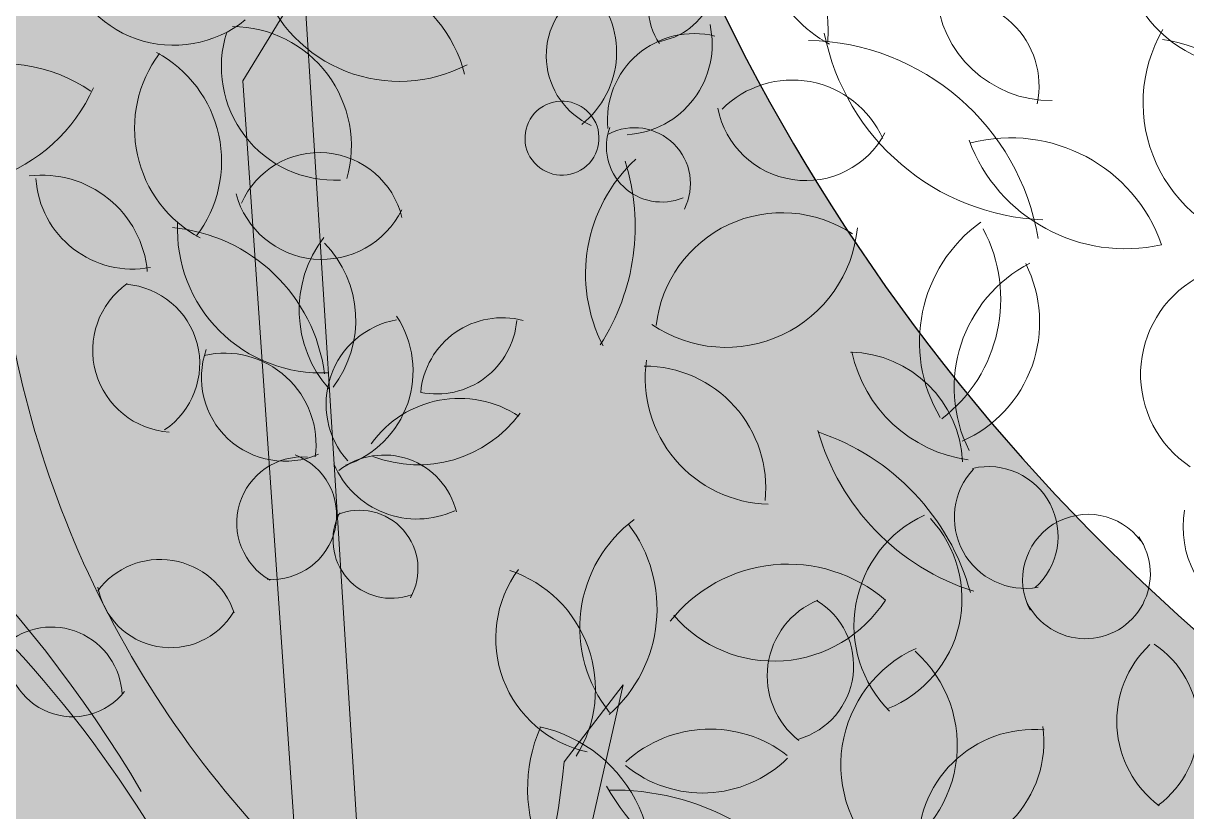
# Model space of a CAD drawing. Header units: millimetres. Extents: x 793 to 3159, y 750 to 2095.
# Drawn here: x 1213.923 to 1215.096, y 1034.284 to 1035.081 of the extents above; entities that cross this region are included whole.
import ezdxf

# ---------------------------------------------------------------- set-up
doc = ezdxf.new("R2010")
doc.units = ezdxf.units.MM
doc.linetypes.add('CENTER', pattern=[50.800000000000004, 31.75, -6.35, 6.35, -6.35])
doc.linetypes.add('CONTINUA', pattern=[0])
for name, color, linetype in [('A-BANQUETA', 8, 'Continuous'), ('A-PISOS', 252, 'Continuous'), ('A-VEGETACION', 65, 'Continuous')]:
    doc.layers.add(name, color=color, linetype=linetype)
doc.layers.add('JUNTA DE CONTROL', color=7, linetype='Continuous', true_color=0xf43e0b)
pattern_1 = [(49.99999999999999, (-2174.844098950855, -711.9262848175131), (1.821846689960041, -0.1593908553890309), [0.1904999999999998, -2.095499999999997]), (354.9999999999998, (-2174.844098950855, -711.9262848175131), (-0.3524342142496936, 1.910568452390352), [0.1524, -1.6764058417]), (100.4514446999999, (-2174.692278880862, -711.9395673517138), (1.469412470903532, 1.751177519121952), [0.161900088, -1.780902446]), (46.18420000000002, (-2174.844098950854, -711.4182848166674), (2.710790408921299, -0.4204232793272717), [0.2857499999999997, -3.143249999999998]), (96.63555760999989, (-2174.618199950842, -711.4533198173158), (2.374041340515032, 2.474261245977214), [0.2428502313999999, -2.671356081599998]), (351.1841511700001, (-2174.844098950854, -711.4182848166674), (2.374041340649768, 2.474261245855327), [0.2285996707, -2.5145973192]), (21, (-2174.590098950837, -711.5452848169953), (1.516143912691326, -1.022651981870877), [0.1904999999999999, -2.095499999999999]), (326, (-2174.590098950837, -711.5452848169953), (0.6180202834764703, 1.841879661223193), [0.1523999999999999, -1.676399999999999]), (71.45144499999999, (-2174.463753624819, -711.6305058165453), (2.134164192787159, 0.8192276888590528), [0.1619000879999999, -1.780899375999998]), (37.49999999999998, (-2174.844098950855, -711.9262848175131), (0.03088603250591817, 0.8455503887315311), [0, -1.65608, 0, -1.7018, 0, -1.68275]), (7.499999999999999, (-2174.844098950855, -711.9262848175131), (0.668196625103057, 1.001805748181196), [0, -0.9702799999999999, 0, -1.61798, 0, -0.6413500000000001]), (327.5, (-2175.410518950842, -711.9262848170478), (1.355905951668714, -0.05728743992673457), [0, -0.6349999999999996, 0, -1.981199999999999, 0, -2.628899999999998]), (317.5, (-2175.664518950858, -711.9262848165821), (1.48129181386018, 0.2542649103333302), [0, -0.8254999999999996, 0, -1.315719999999999, 0, -1.866899999999999])]

# ---------------------------------------------------------------- blocks, each defined once
blk = doc.blocks.new('A$C15914C01')
at = {"layer": 'A-PISOS', "linetype": 'CONTINUA', "ltscale": 0.5}
h = blk.add_hatch(dxfattribs=at)
h.set_pattern_fill('AR-CONC', color=250, scale=0.01)
h.set_pattern_definition(pattern_1)
h.paths.add_polyline_path([(34.81679474085102, -43.96957109495997), (34.81679474090923, -45.53681116597718), (37.57679043285314, -49.10901558678597), (37.81679474090923, -48.83865645388141), (37.81679474090923, -47.04448950057849), (37.17118968244176, -47.04448950756341)])
h.paths.add_polyline_path([(37.81679474085104, 43.84853641549125), (34.81679474096745, 43.84853641595691), (34.81679474085104, 37.84701593639332), (34.82825811376097, 37.02620397275314), (37.81673829717327, 37.02620397275305)])
h.paths.add_polyline_path([(34.8283145574387, 37.64853641623631), (34.81679474085104, 37.84701593639332), (34.81679474085104, 34.84701593639329), (34.82831455743872, 34.84701593639329)])
h.paths.add_polyline_path([(34.82831455743872, 34.84701593639329), (34.81679474085104, 34.84701593639329), (34.81679474090924, 31.84701593639329), (34.82831455738051, 31.84701593639329)])
h.paths.add_polyline_path([(34.82831455738051, 31.84701593639329), (34.81679474090924, 31.84701593639329), (34.81679474090923, 28.84701593639329), (34.8283145573223, 28.84701593592763)])
h.paths.add_polyline_path([(34.8283145573223, 28.84701593592763), (34.81679474090923, 28.84701593639329), (34.81679474090926, 25.84701593639329), (34.82831455720584, 25.84701593639329)])
h.paths.add_polyline_path([(34.82831455720584, 25.84701593639329), (34.81679474090926, 25.84701593639329), (34.81679474090924, 22.84701593639329), (34.82831455714768, 22.84701593639329)])
h.paths.add_polyline_path([(34.82831455714768, 22.84701593639329), (34.81679474090924, 22.84701593639329), (34.81679474085104, 19.84701593639329), (34.82831455714768, 19.84701593639329)])
h.paths.add_polyline_path([(34.82831455714768, 19.84701593639329), (34.81679474085104, 19.84701593639329), (34.81679474085102, 16.84701593639329), (34.82831455703126, 16.84701593639329)])
h.paths.add_polyline_path([(34.82831455703126, 16.84701593639329), (34.81679474085102, 16.84701593639329), (34.81679474085099, 13.84701593592763), (34.8283145569148, 13.84701593639329)])
h.paths.add_polyline_path([(34.8283145569148, 13.84701593639329), (34.81679474085099, 13.84701593592763), (34.81679474090924, 10.84701593639329), (34.82831455685663, 10.84701593639329)])
h.paths.add_polyline_path([(34.82831455685663, 10.84701593639329), (34.81679474090924, 10.84701593639329), (34.81679474090924, 7.847015936393376), (34.82831455679845, 7.847015936393291)])
h.paths.add_polyline_path([(34.82831455679845, 7.847015936393291), (34.81679474090924, 7.847015936393376), (34.82831455674022, 4.847015936393291), (34.83018851611995, 4.278536415658976)])
h.paths.add_polyline_path([(35.44789783243321, 70.84481396246701), (34.81679474090924, 70.84701593639335), (34.81679474090924, 67.84701593639329), (35.41983184189303, 67.84507655212656)])
edge = h.paths.add_edge_path()
edge.add_line((34.81679474090924, 74.11540015973145), (34.81679474089847, 73.84701593615704))
edge.add_line((34.81679474090924, 73.84701593639329), (35.46967974905282, 73.17757758467904))
edge.add_arc((34.46967974898871, 73.17757758498192), 1.000000000071984, 359.9999999890767, 429.6890436817655)
h.paths.add_polyline_path([(34.81679474090924, 43.84701593639329), (37.81679474090923, 43.84701593639329), (34.81679474096745, 43.84853641595691)], flags=17)
h.paths.add_polyline_path([(37.81679555721348, 3.656068306416273), (34.82797273632605, 3.65633938414976), (34.81684638641309, -35.10050834994763), (37.81684638641308, -35.10050872853026)])
h.paths.add_polyline_path([(34.82815135712737, 4.278536415658976), (34.83018851611995, 4.278536415658976), (34.82831455674022, 4.847015936393291)])
h = blk.add_hatch(dxfattribs=at)
h.set_pattern_fill('AR-CONC', color=250, scale=0.01)
h.set_pattern_definition(pattern_1)
h.paths.add_polyline_path([(34.81679474102566, -42.81959897326306), (32.62775282358052, -43.15298406314113), (34.82047724927544, -45.96183820255101), (37.61671737022699, -49.54456134513021), (37.81679474090924, -49.36149951536208), (37.81187782005873, -45.95698911417276), (37.26239695627011, -45.95693011116236), (35.07667400687933, -43.15298406360671)])
h.paths.add_polyline_path([(37.81679474090926, -31.15298406360674), (31.81679474090926, -31.15298406407237), (31.81679474090924, -34.15298406407237), (37.81679474090924, -34.15298406360671)])
h.paths.add_polyline_path([(37.81679474096745, -28.15298406360679), (31.81679474090923, -28.15298406407237), (31.81679474090926, -31.15298406407237), (37.81679474090926, -31.15298406360674)])
h.paths.add_polyline_path([(37.81679474090924, -25.15298406360671), (31.81679474085104, -25.15298406360671), (31.81679474090923, -28.15298406407237), (37.81679474096745, -28.15298406360679)])
h.paths.add_polyline_path([(37.81679474090924, -22.15298406360671), (31.81679474085104, -22.15298406360671), (31.81679474085104, -25.15298406360671), (37.81679474090924, -25.15298406360671)])
h.paths.add_polyline_path([(37.81679474090924, -19.15298406360671), (31.81679474085104, -19.15298406360671), (31.81679474085104, -22.15298406360671), (37.81679474090924, -22.15298406360671)])
h.paths.add_polyline_path([(37.81679474090924, -16.15298406407237), (31.81679474085104, -16.15298406360671), (31.81679474085104, -19.15298406360671), (37.81679474090924, -19.15298406360671)])
h.paths.add_polyline_path([(37.81679474090924, -13.15298406360679), (31.81679474090924, -13.15298406360671), (31.81679474085104, -16.15298406360671), (37.81679474090924, -16.15298406407237)])
h.paths.add_polyline_path([(37.81679474090926, -10.15298406360671), (31.81679474090924, -10.15298406360671), (31.81679474090924, -13.15298406360671), (37.81679474090924, -13.15298406360679)])
h.paths.add_polyline_path([(37.81679474096745, -7.152984063606709), (31.81679474090924, -7.152984063606624), (31.81679474090924, -10.15298406360671), (37.81679474090926, -10.15298406360671)])
h.paths.add_polyline_path([(37.81679474090926, -4.152984063606709), (31.81679474085105, -4.152984063606624), (31.81679474090924, -7.152984063606624), (37.81679474096745, -7.152984063606709)])
h.paths.add_polyline_path([(37.81679474090924, -1.152984063606795), (31.81679474085104, -1.152984063606795), (31.81679474085105, -4.152984063606624), (37.81679474090926, -4.152984063606709)])
h.paths.add_polyline_path([(37.81679474090926, 1.847015936393291), (30.68679868668551, 1.845138009637509), (30.68501337594353, -0.9440509872511029), (31.81679474090924, -0.2965688914991915), (31.81679474085104, -1.152984063606795), (37.81679474090924, -1.152984063606795)])
h.paths.add_polyline_path([(34.5900180604076, 4.844951293896884), (30.68882287672022, 4.847179606091146), (30.68680668977322, 1.845138009637594), (34.81679474090923, 1.847015936393291), (37.81679474090926, 1.847015936393291), (37.82218791742342, 3.65606781700626), (34.58991025859723, 3.656360975466583)])
h.paths.add_polyline_path([(34.59029033913974, 7.847015936393376), (30.69084400986326, 7.844687608070672), (30.68883220781572, 4.847179606556892), (34.5900180604076, 4.844951293896884)])
h.paths.add_polyline_path([(34.59056224377127, 10.84495600871742), (30.69286839326378, 10.84701593592754), (30.69084557966566, 7.847015935927629), (34.59029033913974, 7.847015936393376)])
h.paths.add_polyline_path([(34.59083433548221, 13.84495836636049), (30.69504023692569, 13.84701585769653), (30.69287029426778, 10.84983529523015), (34.59056224377127, 10.84495600871742)])
h.paths.add_polyline_path([(34.59110642713495, 16.84496072400361), (30.69692173384828, 16.85845592385158), (30.69489120674552, 13.84701593639321), (34.59083433548221, 13.84495836636049)])
h.paths.add_polyline_path([(34.59137870691484, 19.84703742573038), (30.6989347221097, 19.84388419985771), (30.69691402022727, 16.84701593592771), (34.59110642713495, 16.84496072400361)])
h.paths.add_polyline_path([(34.59165079845116, 22.84703740105033), (30.70095964713255, 22.84701593639329), (30.69893683365081, 19.84701593639332), (34.59137870691484, 19.84703742573038)])
h.paths.add_polyline_path([(34.59192270220953, 25.84496779646716), (30.70298753486709, 25.85454141395175), (30.70096897741314, 22.84701584884905), (34.59165079845116, 22.84703740105033)])
h.paths.add_polyline_path([(34.59219479386229, 28.84497015317902), (30.70500527415425, 28.84701593639329), (30.70299686514772, 25.854541326873), (34.59192270220953, 25.84496779646716)])
h.paths.add_polyline_path([(34.59246688551502, 31.84497251082212), (30.70702808763599, 31.84701593685895), (30.70500264124711, 28.84311108151451), (34.59219479386229, 28.84497015317902)])
h.paths.add_polyline_path([(34.59273916226812, 34.84701593639329), (30.70905090111773, 34.84701593639329), (30.7070374187897, 31.84701593685895), (34.59246688551502, 31.84497251082212)])
h.paths.add_polyline_path([(34.81679474085104, 37.84701593639332), (30.7110739548807, 37.84737239358955), (30.70906023221325, 34.84701593592763), (34.59273916226812, 34.84701593639329), (34.59293682267889, 37.02636083867401), (34.81673830951331, 37.02634054049847)])
h.paths.add_polyline_path([(34.81679474085104, 40.84701593639329), (30.71309678029502, 40.84738991968334), (30.71108328603437, 37.84737239312381), (34.81679474085104, 37.84701593639332)])
h.paths.add_polyline_path([(31.81684639869486, -35.10037249512973), (37.8168463986367, -35.10037249466404), (37.81679474090924, -34.15298406360671), (31.81679474090924, -34.15298406407237)])
h.paths.add_polyline_path([(34.81679474102566, -42.81959897326306), (31.81679474079283, -38.9710608301684), (31.81679474090924, -42.11415632022536), (32.62775282358052, -43.15298406314113)])
edge = h.paths.add_edge_path()
edge.add_arc((36.38978652126389, 42.35979641648009), 1.211365599287743, 269.2434611565251, 270.7565401891322)
edge.add_line((36.40578106988687, 41.14853641577065), (36.37379200114831, 41.14853641539553))
h.paths.add_polyline_path([(33.42120644863462, 52.8382579991594), (33.42323117307386, 55.84701593639329), (30.72321090678447, 55.84747755015269), (30.72118808148662, 52.84746002964692)])
h.paths.add_polyline_path([(33.42928555776598, 64.8438838175498), (33.43130649637895, 67.84701593639329), (30.73130976280663, 67.85875238664448), (30.72927903599339, 64.8470159368589)])
h.paths.add_polyline_path([(33.42525032575942, 58.8474941840397), (33.42726916831452, 61.84751166962087), (30.72725655732211, 61.84751260234043), (30.725233731966, 58.84749508276582)])
h.paths.add_polyline_path([(33.42726883478463, 61.84701593592746), (33.42928766552359, 64.84701593639329), (30.72927895758767, 64.84689984936273), (30.72725622251164, 61.84701593592763)])
h.paths.add_polyline_path([(33.4232313617249, 55.84729631431401), (33.42524816334485, 58.84428093349561), (30.725236812199, 58.85206318413839), (30.72325582843041, 55.84747793897986)])
h.paths.add_polyline_path([(33.41918982221976, 49.84153382852674), (33.42120850161882, 52.84130870038643), (30.72117875039112, 52.84746003011242), (30.71916127263104, 49.84153463644907)])
h.paths.add_polyline_path([(33.41717114293714, 46.84175895666704), (33.41918982221976, 49.84153382852674), (30.71915194153554, 49.84153463644924), (30.71713861095486, 46.84175984282047)])
edge = h.paths.add_edge_path()
edge.add_line((33.41639757883966, 45.56269014673308), (33.41717114292801, 46.84175895677289))
edge.add_line((33.41717114293714, 46.84175895666704), (30.71712927986868, 46.84175984272647))
edge.add_line((30.71712927980116, 46.84175984282047), (30.71309679296116, 40.84740881566614))
edge.add_line((30.71309679298429, 40.84740881575271), (34.81679474085696, 40.84701593649829))
edge.add_line((34.81679474085104, 40.84701593639329), (34.81679474079915, 43.67199099866562))
edge.add_arc((35.41632251488046, 45.58001784561202), 1.999999999742859, 180.4964082066476, 252.55657780908848, ccw=False)
edge = h.paths.add_edge_path()
edge.add_line((33.41831249144161, 67.84362072870135), (33.44631474354107, 70.84359238063132))
edge.add_line((33.44631474354537, 70.84359238063917), (31.81679474087136, 70.84934568624402))
edge.add_line((31.81679474090923, 70.84934568637982), (29.24038687895716, 70.84701593696016))
edge.add_arc((28.7320199587266, 68.9127038968727), 1.999999998621058, -0.038632913552191894, 75.27479326523121, ccw=False)
edge.add_line((30.73201950266957, 68.91135535389185), (30.73130220782676, 67.84754766129196))
edge.add_line((30.73130220791791, 67.84754766104743), (33.41831249148882, 67.84362072872239))
edge = h.paths.add_edge_path()
edge.add_line((33.4333201496047, 70.8393219485879), (33.43374180443371, 71.59545059191082))
edge.add_arc((31.43381686776407, 71.57812289334834), 2.000000000291038, 0.4964082066476384, 78.88280872711199)
edge.add_line((31.81944964616559, 73.54059260338545), (31.81679474090656, 70.84701593665955))
edge.add_line((31.81679474090924, 70.84701593639329), (33.43332014962361, 70.83932194872146))
blk = doc.blocks.new('XR-CONJUNTO$0$A$C458D45B7')
at = {"lineweight": 0, "extrusion": (-2.431038753e-07, -5.458062555e-06, 0.9999999999850754)}
blk.add_lwpolyline([(0.1056768341953756, -1.746039607411504), (0.1681496236077409, -1.749441852931746, -0.110183400112118), (-0.0866315478151346, -0.9500154628702642, -0.1101833998420092), (0.0224993086669604, -0.1180981262793735, 0.0692735072649261), (0.0548063326375628, -0.1082612125806631, -0.1590563089579632), (0.3751399186181905, -0.538228437319149), (0.4312553946826358, -0.5098288310429281), (0.269392764148572, -0.2413611861313696), (0.6188254044981516, -0.364324724050459), (0.5483464722815384, -0.2962337042532881, -0.1294805559028881), (0.1024355371985802, -0.0680214786220035, 0.1843785935647887), (0.1253873338950493, 0.0127127822028459), (0.8832010956409595, -0.1414961602746305), (0.8943481018717016, -0.0783697104571538), (0.1155722049429597, 0.0518126185293596, -0.4872325763833192), (0.1074551611673238, 0.0667273738584276, -0.1570992916173188), (0.4909116251365619, 0.4324519607623979), (0.4557245191505332, 0.4845801859256797), (0.209579759892082, 0.2904484136760961), (0.2879288838429394, 0.6525045095794586), (0.2291754821142247, 0.574071706822548, -0.1273997412221365), (0.0630088507405872, 0.109785464346262, -1.508538348831647), (0.0487339900215261, 0.1165842584665497), (-0.040924522694332, 1.360392939172), (-0.1014337488875307, 1.258849276710244), (-0.0392965130771795, 0.4626698689124006, -0.1871081543715988), (-0.3498116848631418, 1.136066294582914), (-0.394897697512958, 1.11735327515635), (-0.3355605977898967, 0.7800994209887727), (-0.5859744090214261, 0.9428042448277169), (-0.6161350556165242, 0.9071443182838824, -0.2220605319519626), (-0.0345302539157376, 0.1193180399265281), (-0.0367426437918837, 0.1217844024228717), (-0.9934550777127652, 0.5630381311383879), (-0.968252362894398, 0.4373016953526226, -0.1489961261406409), (-0.7861677130750011, 0.3976597150519567), (-0.1177291233321346, 0.021382728496569, -0.6115900730943236), (-0.1188175879802628, -0.006014787781526999, -0.1016545780940508), (-1.381010671822598, -0.3863880033419477), (-1.456498410021828, -0.4290526663706462), (-0.6570414349845557, -0.3715945938905691, -0.1249602916309785), (-1.538238662372255, -0.8654150297965941), (-1.503696750566159, -0.923972062532746), (-0.9679668136324332, -0.7053605934027904), (-1.226280993482633, -1.191342861633353), (-1.180118446766639, -1.200423412304602, -0.1767226869246864), (-0.0978248066209598, -0.0661836829207271, 0.1648750964090321), (-0.0374178879503678, -0.1120261631641644, -0.1223190868044581), (-0.6655543610660137, -1.372493323591037), (-0.6393692000421123, -1.396130720061282), (-0.1650308412428711, -0.75554137453234, -0.101540790928052), (-0.3470010525053349, -1.734637635971196), (-0.3067001748905985, -1.748973455425983), (-0.119780539559427, -1.223504673401142), (0.1056768341953756, -1.746039607411504)], format="xyb", close=True, dxfattribs=at)
at = {"lineweight": 0, "extrusion": (2.431038755019954e-07, 5.458062554797811e-06, -0.9999999999850754)}
blk.add_ellipse((0.7305241557901354, 1.346194515730985), major_axis=(0.1060718985775728, -0.1164778096136184, -6.099566814999998e-07), ratio=0.99999999999943, start_param=4.177890487291107, end_param=5.832143727255398, dxfattribs=at)
at = {"lineweight": 0, "extrusion": (2.431038755366547e-07, 5.458062555233379e-06, -0.9999999999850753)}
blk.add_ellipse((0.9097757259710306, 1.407117796320562), major_axis=(0.0922361701469008, 0.08399596212503471, 4.808781861e-07), ratio=0.999999999997456, start_param=2.564354300680017, end_param=4.581363437519699, dxfattribs=at)
at = {"lineweight": 0, "extrusion": (2.431038753934489e-07, 5.458062554907195e-06, -0.9999999999850753)}
blk.add_ellipse((0.5531578321724738, 1.42032985674632), major_axis=(0.0906097562451434, -0.0994987935408717, -5.210430564e-07), ratio=0.999999999997825, start_param=1.22502715810261, end_param=2.538160350561082, dxfattribs=at)
at = {"lineweight": 0, "extrusion": (2.431038754403204e-07, 5.458062555136719e-06, -0.9999999999850753)}
blk.add_ellipse((0.3385522575918003, 1.313922698197984), major_axis=(0.111091137864244, 0.1011664620680867, 5.791795646e-07), ratio=0.999999999998696, start_param=5.998218626121389, end_param=7.087886650772417, dxfattribs=at)
at = {"lineweight": 0, "extrusion": (2.431038748188519e-07, 5.458062554617167e-06, -0.9999999999850753)}
blk.add_ellipse((0.3792298275770918, 1.339961215279799), major_axis=(0.0536579908179686, 0.04886428564058279, 2.797487932e-07), ratio=0.9999999999968687, start_param=3.300558840250638, end_param=5.386403319765148, dxfattribs=at)
at = {"lineweight": 0, "extrusion": (2.431038749907602e-07, 5.458062555310148e-06, -0.9999999999850753)}
blk.add_ellipse((0.3058985455968468, 1.37118153091569), major_axis=(0.04704770603457009, -0.0516632003361803, -2.705434996e-07), ratio=0.9999999999996326, start_param=-1.484129086834727, end_param=0.5919072683730269, dxfattribs=at)
at = {"lineweight": 0, "extrusion": (2.431038753974609e-07, 5.458062554997694e-06, -0.9999999999850753)}
blk.add_ellipse((-0.1723365648567778, 1.408223901308246), major_axis=(0.0844446834777024, 0.07690055239454201, 4.402568553e-07), ratio=0.9999999999992121, start_param=1.617882194265476, end_param=3.663345910491973, dxfattribs=at)
at = {"lineweight": 0, "extrusion": (2.431038750063278e-07, 5.458062554805763e-06, -0.9999999999850753)}
blk.add_ellipse((-0.0138163712244932, 1.231187616702299), major_axis=(0.1041853432768162, 0.0948776183348202, 5.431758366000001e-07), ratio=0.9999999999972012, start_param=5.013393195516409, end_param=6.761813085337957, dxfattribs=at)
at = {"lineweight": 0, "extrusion": (2.43103875330503e-07, 5.458062554966506e-06, -0.9999999999850753)}
blk.add_ellipse((0.0551744597537436, 1.407222242230544), major_axis=(0.0993554282441981, -0.109102437217562, -5.713342375999999e-07), ratio=0.9999999999990451, start_param=0.2479874715953179, end_param=1.955936765565932, dxfattribs=at)
at = {"lineweight": 0, "extrusion": (2.431038756337086e-07, 5.458062555330694e-06, -0.999999999985075)}
blk.add_ellipse((0.2820993120685671, 1.287758573934751), major_axis=(0.05735769636179099, 0.05223346636694801, 2.990374052e-07), ratio=0.9999999999996289, start_param=2.730263747563402, end_param=4.858108384965071, dxfattribs=at)
at = {"lineweight": 0, "extrusion": (2.431038755645949e-07, 5.458062555267758e-06, -0.999999999985075)}
blk.add_ellipse((0.1822810228213711, 1.290271441295317), major_axis=(0.0688816100810522, 0.0627278550514911, 3.591179431999999e-07), ratio=0.9999999999988992, start_param=6.226378449217278, end_param=7.9115912586423, dxfattribs=at)
at = {"lineweight": 0, "extrusion": (2.431038749128924e-07, 5.45806255461174e-06, -0.9999999999850753)}
blk.add_ellipse((0.6146479309704774, 1.260096273671479), major_axis=(0.0646298747311589, 0.0588559618359931, 3.369512944e-07), ratio=0.9999999999997086, start_param=5.186429878111452, end_param=7.216869450566258, dxfattribs=at)
at = {"lineweight": 0, "extrusion": (2.431038753957063e-07, 5.458062554804716e-06, -0.999999999985075)}
blk.add_ellipse((0.7130552356657063, 1.362297977625529), major_axis=(0.0779916833199438, -0.08564285699612031, -4.484839904e-07), ratio=0.9999999999953908, start_param=0.7181401104413179, end_param=2.246674663320429, dxfattribs=at)
at = {"lineweight": 0, "extrusion": (2.431038754857827e-07, 5.458062555187053e-06, -0.9999999999850753)}
blk.add_ellipse((0.3543365711921069, 1.223243087668834), major_axis=(0.06469109849024271, 0.0589117159782234, 3.372704878000001e-07), ratio=0.9999999999979492, start_param=3.775369948019792, end_param=5.684317823061397, dxfattribs=at)
at = {"lineweight": 0, "extrusion": (2.431038753166455e-07, 5.45806255498172e-06, -0.999999999985075)}
blk.add_ellipse((0.2803637643619368, 1.299211497479518), major_axis=(0.0616005404009303, -0.0676437031215036, -3.54228233e-07), ratio=0.9999999999987155, start_param=-1.060708904853535, end_param=0.6681407329827534, dxfattribs=at)
at = {"lineweight": 0, "extrusion": (2.431038753691154e-07, 5.458062555071884e-06, -0.9999999999850752)}
blk.add_ellipse((0.9543640509637044, 1.246349748855209), major_axis=(0.1088719652009497, 0.0991455461662438, 5.676097897e-07), ratio=0.9999999999997963, start_param=2.49337585768735, end_param=4.396861645976763, dxfattribs=at)
at = {"lineweight": 0, "extrusion": (2.431038754942793e-07, 5.458062554706282e-06, -0.9999999999850752)}
blk.add_ellipse((-0.0087149150567711, 1.273746964802284), major_axis=(0.07709356210991437, -0.0846566279126912, -4.433194270999998e-07), ratio=0.9999999999996348, start_param=0.6784015126409897, end_param=2.61153733415644, dxfattribs=at)
at = {"lineweight": 0, "extrusion": (2.431038755088271e-07, 5.458062554790308e-06, -0.9999999999850752)}
blk.add_ellipse((-0.1120454033684837, 1.192805330746522), major_axis=(0.0813175806661716, -0.0892950329549115, -4.676092567e-07), ratio=0.9999999999999696, start_param=3.878152272456277, end_param=5.717736552903446, dxfattribs=at)
at = {"lineweight": 0, "extrusion": (2.431038752791003e-07, 5.458062554980968e-06, -0.9999999999850753)}
blk.add_ellipse((0.4666023615286578, 1.065303394805595), major_axis=(0.177116098023334, 0.1612928749926176, 9.234042111999996e-07), ratio=0.9999999999989612, start_param=5.461091113745836, end_param=6.846410249193032, dxfattribs=at)
at = {"lineweight": 0, "extrusion": (2.431038752166558e-07, 5.458062555081711e-06, -0.9999999999850753)}
blk.add_ellipse((0.7140774146964759, 1.359918966578333), major_axis=(0.1575874649777893, -0.1730471782755163, -9.061922006e-07), ratio=0.999999999999046, start_param=0.7686015036891041, end_param=2.105454211473336, dxfattribs=at)
at = {"lineweight": 0, "extrusion": (2.431038752832449e-07, 5.458062555018299e-06, -0.9999999999850753)}
blk.add_ellipse((0.8083366270197982, 1.170100774389083), major_axis=(0.0944429192023695, -0.1037079990999032, -5.430853069000002e-07), ratio=0.9999999999993272, start_param=4.007914047833006, end_param=5.933262806974385, dxfattribs=at)
at = {"lineweight": 0, "extrusion": (2.431038754578078e-07, 5.458062555161578e-06, -0.9999999999850752)}
blk.add_ellipse((-0.3448784784613963, 1.110296391749669), major_axis=(0.121133995015015, 0.110312109025455, 6.315385353e-07), ratio=0.9999999999990418, start_param=4.257346947556009, end_param=6.034634944064043, dxfattribs=at)
at = {"lineweight": 0, "extrusion": (2.431038754051113e-07, 5.458062555104657e-06, -0.9999999999850753)}
blk.add_ellipse((-0.0845550480594284, 1.21099725001477), major_axis=(0.092933546089509, 0.0846310357969894, 4.845139927e-07), ratio=0.9999999999983488, start_param=2.793780214247128, end_param=4.515572355486438, dxfattribs=at)
at = {"lineweight": 0, "extrusion": (2.431038752261422e-07, 5.45806255492369e-06, -0.9999999999850753)}
blk.add_ellipse((-0.2468198492697411, 1.176181891821215), major_axis=(0.09227045038641499, 0.08402717983165979, 4.810569079e-07), ratio=0.9999999999996514, start_param=5.935162898615048, end_param=7.664121165888377, dxfattribs=at)
at = {"lineweight": 0, "extrusion": (2.431038752186235e-07, 5.458062555079547e-06, -0.9999999999850753)}
blk.add_ellipse((0.4539485030641118, 1.164668848486144), major_axis=(0.0673908708913526, -0.0740020791052248, -3.875249951e-07), ratio=0.9999999999968272, start_param=3.084946697709805, end_param=5.02128822784559, dxfattribs=at)
at = {"lineweight": 0, "extrusion": (2.431038753927048e-07, 5.458062554808012e-06, -0.9999999999850753)}
blk.add_ellipse((-0.4064628221267414, 1.316804672636862), major_axis=(0.1131698112010301, -0.1242720447154306, -6.507725742000002e-07), ratio=0.9999999999992776, start_param=-0.4247390808808705, end_param=1.243342789954929, dxfattribs=at)
at = {"lineweight": 0, "extrusion": (2.431038746011657e-07, 5.458062555798723e-06, -0.9999999999850753)}
blk.add_ellipse((0.2211715401749643, 1.203852783919501), major_axis=(0.02514244367521659, -0.0276089785032112, -1.445793063e-07), ratio=0.9999999999878868, start_param=2.967059728384484, end_param=9.25024503556407, dxfattribs=at)
at = {"lineweight": 0, "extrusion": (2.431038750312517e-07, 5.458062555265681e-06, -0.9999999999850755)}
blk.add_ellipse((0.4666756298538532, 1.253639060094883), major_axis=(0.0608313740169447, -0.0667990796459508, -3.498052126000001e-07), ratio=0.9999999999983695, start_param=-0.3563324208920362, end_param=2.108317277857391, dxfattribs=at)
at = {"lineweight": 0, "extrusion": (2.431038753833227e-07, 5.458062555084813e-06, -0.999999999985075)}
blk.add_ellipse((0.6754101393430574, 1.047040452124746), major_axis=(0.1193327945852587, 0.1086718244945984, 6.221478808999999e-07), ratio=0.9999999999997969, start_param=5.189387742465738, end_param=6.675068799304014, dxfattribs=at)
at = {"lineweight": 0, "extrusion": (2.431038748746718e-07, 5.458062554576966e-06, -0.999999999985075)}
blk.add_ellipse((0.3218819250114393, 1.196117489779225), major_axis=(0.04128625796564329, 0.0375978204086687, 2.15248105e-07), ratio=0.9999999999981944, start_param=1.904971412413319, end_param=4.226385969645937, dxfattribs=at)
at = {"lineweight": 0, "extrusion": (2.431038747114705e-07, 5.458062554410447e-06, -0.9999999999850753)}
blk.add_ellipse((0.2946969444251408, 1.158586816358365), major_axis=(0.04178251932173641, 0.03804974669750011, 2.1783539e-07), ratio=0.9999999999971916, start_param=4.960057773240396, end_param=7.482544077715103, dxfattribs=at)
at = {"lineweight": 0, "extrusion": (2.431038753024645e-07, 5.458062554997294e-06, -0.9999999999850753)}
blk.add_ellipse((0.788981007498478, 1.265711686021859), major_axis=(0.1132599543138289, -0.1243710310866688, -6.512909339e-07), ratio=0.9999999999986713, start_param=0.5094593035995456, end_param=1.944003289375169, dxfattribs=at)
at = {"lineweight": 0, "extrusion": (2.431038751953868e-07, 5.458062555205064e-06, -0.9999999999850753)}
blk.add_ellipse((-0.0228156095167833, 1.101114849085206), major_axis=(0.0578333701115862, -0.0635069642714546, -3.325654673e-07), ratio=0.9999999999958216, start_param=2.718476248396036, end_param=5.202530717988119, dxfattribs=at)
at = {"lineweight": 0, "extrusion": (2.431038752204116e-07, 5.458062554918593e-06, -0.9999999999850753)}
blk.add_ellipse((0.404022613147845, 1.068447477293374), major_axis=(0.1166498053740992, 0.1062285285532827, 6.081599736999998e-07), ratio=0.9999999999999464, start_param=3.391767887656933, end_param=4.69475667387692, dxfattribs=at)
at = {"lineweight": 0, "extrusion": (2.431038754364875e-07, 5.458062554859931e-06, -0.9999999999850753)}
blk.add_ellipse((0.0747192575590816, 1.113493830106107), major_axis=(0.148878055251566, -0.16348335428875, -8.561095422e-07), ratio=0.9999999999998888, start_param=-1.143033945930849, end_param=-0.2690046737649268, dxfattribs=at)
at = {"lineweight": 0, "extrusion": (2.431038752048935e-07, 5.458062555194629e-06, -0.9999999999850753)}
blk.add_ellipse((-0.3023353067023891, 1.054726219570055), major_axis=(0.07198529397148232, -0.07904722625530042, -4.139448018000001e-07), ratio=0.9999999999967271, start_param=3.750909983463435, end_param=5.35109777658621, dxfattribs=at)
at = {"lineweight": 0, "extrusion": (2.431038753087351e-07, 5.458062554990409e-06, -0.9999999999850753)}
blk.add_ellipse((-0.2116311753025002, 1.165534436657708), major_axis=(0.0659574159855826, -0.0724279987894861, -3.792820447e-07), ratio=0.9999999999999788, start_param=0.546011890992476, end_param=2.232731788859259, dxfattribs=at)
at = {"lineweight": 0, "extrusion": (2.431038754971698e-07, 5.458062554703107e-06, -0.999999999985075)}
blk.add_ellipse((-0.0207726612316037, 1.168814642517189), major_axis=(0.06039210284061559, -0.06631671489966699, -3.472792240999999e-07), ratio=0.999999999997893, start_param=-0.3860248798780623, end_param=2.036519815304298, dxfattribs=at)
at = {"lineweight": 0, "extrusion": (2.431038755079564e-07, 5.458062554791156e-06, -0.9999999999850752)}
blk.add_ellipse((0.4452924108504705, 1.002596523694591), major_axis=(0.08619025201075896, -0.0946457252004126, -4.956291044e-07), ratio=0.9999999999990162, start_param=2.41190576749244, end_param=4.458151468814255, dxfattribs=at)
at = {"lineweight": 0, "extrusion": (2.431038754801182e-07, 5.458062555181895e-06, -0.9999999999850753)}
blk.add_ellipse((0.3875159144613462, 1.127099043610995), major_axis=(0.0983195133857318, 0.089535830784679, 5.125940201e-07), ratio=0.9999999999989984, start_param=0.821794825378032, end_param=2.898601840276668, dxfattribs=at)
at = {"lineweight": 0, "extrusion": (2.431038752421532e-07, 5.458062555053711e-06, -0.9999999999850753)}
blk.add_ellipse((0.7330251273101567, 1.002783834926957), major_axis=(0.1005048098738529, -0.110364575978418, -5.779436508e-07), ratio=0.9999999999999672, start_param=1.76393357389381, end_param=3.246801136964998, dxfattribs=at)
at = {"lineweight": 0, "extrusion": (2.431038751027273e-07, 5.458062555297003e-06, -0.9999999999850753)}
blk.add_ellipse((0.5135592436963634, 1.043754860842909), major_axis=(0.1022291606439617, -0.1122580897497485, -5.878593711e-07), ratio=0.9999999999982608, start_param=-1.329517374019714, end_param=0.0755880561818343, dxfattribs=at)
at = {"lineweight": 0, "extrusion": (2.431038751193101e-07, 5.458062554817584e-06, -0.9999999999850755)}
blk.add_ellipse((-0.1846873044883068, 0.9403206724982736), major_axis=(0.1257485368938051, 0.1145143963088267, 6.555966951e-07), ratio=0.9999999999999848, start_param=5.531693160332245, end_param=6.884808954829758, dxfattribs=at)
at = {"lineweight": 0, "extrusion": (2.431038751974692e-07, 5.458062555202781e-06, -0.9999999999850753)}
blk.add_ellipse((-0.0210132083352619, 1.109444576940403), major_axis=(0.0976041359103962, -0.1071793388496639, -5.612635924e-07), ratio=0.99999999999871, start_param=0.6816992747409154, end_param=2.346529544866521, dxfattribs=at)
at = {"lineweight": 0, "extrusion": (2.431038751653057e-07, 5.458062555138098e-06, -0.9999999999850752)}
blk.add_ellipse((0.077763331496044, 1.02896650443472), major_axis=(0.08091681195436501, -0.0888549478584921, -4.653046732e-07), ratio=0.9999999999985592, start_param=1.574231193865351, end_param=2.956223933775373, dxfattribs=at)
at = {"lineweight": 0, "extrusion": (2.431038754262812e-07, 5.458062555123932e-06, -0.9999999999850753)}
blk.add_ellipse((-0.09710442938057902, 1.01712897986681), major_axis=(0.0827554211333118, 0.0753622056085392, 4.314497961e-07), ratio=0.9999999999977154, start_param=6.243366707326093, end_param=7.661543816645278, dxfattribs=at)
at = {"lineweight": 0, "extrusion": (2.431038752433636e-07, 5.458062554939486e-06, -0.9999999999850753)}
blk.add_ellipse((0.7606575799109124, 0.9569976839152332), major_axis=(0.1045644221242063, 0.09522283098249479, 5.451521844e-07), ratio=0.9999999999992502, start_param=3.406102639523713, end_param=4.964674037704257, dxfattribs=at)
at = {"lineweight": 0, "extrusion": (2.431038750679791e-07, 5.458062554770841e-06, -0.9999999999850753)}
blk.add_ellipse((0.5733474907819982, 1.021291993876275), major_axis=(0.0972515682550888, 0.0885632938872533, 5.070262312e-07), ratio=0.9999999999969064, start_param=0.2634220082262597, end_param=1.881827327273985, dxfattribs=at)
at = {"lineweight": 0, "extrusion": (2.431038753864698e-07, 5.458062554914859e-06, -0.9999999999850752)}
blk.add_ellipse((0.9190909852172808, 0.9717952846804108), major_axis=(0.0753401320863846, -0.08273118214250778, -4.332364893e-07), ratio=0.9999999999975528, start_param=1.313814648986512, end_param=3.349575886336165, dxfattribs=at)
at = {"lineweight": 0, "extrusion": (2.431038750919815e-07, 5.458062555308805e-06, -0.9999999999850753)}
blk.add_ellipse((-0.167453292749542, 0.9859726470608621), major_axis=(0.0557873220477444, -0.0612601939200577, -3.207998563999999e-07), ratio=0.9999999999983676, start_param=0.7986139877098877, end_param=3.251783737282053, dxfattribs=at)
at = {"lineweight": 0, "extrusion": (2.431038755833415e-07, 5.458062554718291e-06, -0.9999999999850753)}
blk.add_ellipse((-0.2227941978317176, 0.9718561708777996), major_axis=(0.0542460875265485, -0.059567760546684, -3.119371292e-07), ratio=0.9999999999982837, start_param=3.954961181452723, end_param=6.417696481868999, dxfattribs=at)
at = {"lineweight": 0, "extrusion": (2.431038753944332e-07, 5.458062555094934e-06, -0.999999999985075)}
blk.add_ellipse((-0.027433657588972, 0.9663687971037688), major_axis=(0.0743472800705801, 0.06770523224199179, 3.876135048e-07), ratio=0.9999999999987051, start_param=0.1472086887332734, end_param=1.973322883194823, dxfattribs=at)
at = {"lineweight": 0, "extrusion": (2.431038752074727e-07, 5.4580625551918e-06, -0.999999999985075)}
blk.add_ellipse((0.1633662782023748, 0.9393321325323996), major_axis=(0.05561686581114299, -0.0610730155123874, -3.198196635e-07), ratio=0.999999999998277, start_param=2.387996290278204, end_param=4.129426026288021, dxfattribs=at)
at = {"lineweight": 0, "extrusion": (2.431038749167998e-07, 5.458062555381554e-06, -0.9999999999850753)}
blk.add_ellipse((0.0718406703654182, 0.93406460876713), major_axis=(0.0580734823611925, -0.0637706321162899, -3.339462107e-07), ratio=0.9999999999980672, start_param=1.571689986891389, end_param=3.693067563640648, dxfattribs=at)
at = {"lineweight": 0, "extrusion": (2.431038748171603e-07, 5.458062554615633e-06, -0.999999999985075)}
blk.add_ellipse((0.096385227351675, 1.025471093352279), major_axis=(0.0599828383694823, 0.0546240830664455, 3.127237228e-07), ratio=0.9999999999999348, start_param=0.8151212602380009, end_param=2.50003622150984, dxfattribs=at)
at = {"lineweight": 0, "extrusion": (2.431038752720475e-07, 5.458062555030693e-06, -0.9999999999850753)}
blk.add_ellipse((-1.299371698410594, -0.1211885791626628), major_axis=(0.865443720382552, -0.9503458526322098, -4.9766543904e-06), ratio=0.9999999999988324, start_param=4.378101692909464, end_param=4.910693646694244, dxfattribs=at)
at = {"lineweight": 0, "extrusion": (2.431038755082516e-07, 5.45806255479094e-06, -0.9999999999850748)}
blk.add_ellipse((-0.0559264524758874, 0.959475119468152), major_axis=(0.0568660518150353, -0.06244474969914711, -3.270029925000001e-07), ratio=0.9999999999998784, start_param=0.3196019065006894, end_param=2.642333048792352, dxfattribs=at)
at = {"lineweight": 0, "extrusion": (2.431038750967511e-07, 5.458062554797044e-06, -0.9999999999850753)}
blk.add_ellipse((-0.1163120000533127, 0.8913752423268306), major_axis=(0.0681868764983831, 0.0620951876759493, 3.554959126e-07), ratio=0.9999999999978104, start_param=5.215356931793611, end_param=7.148249342095196, dxfattribs=at)
at = {"lineweight": 0, "extrusion": (2.431038755120192e-07, 5.458062554786801e-06, -0.9999999999850753)}
blk.add_ellipse((0.5123524294199342, 0.8743732297207316), major_axis=(0.0782694065256272, -0.0859478255232295, -4.500810121e-07), ratio=0.999999999995856, start_param=3.897024903535163, end_param=5.395627073606486, dxfattribs=at)
at = {"lineweight": 0, "extrusion": (2.431038750776899e-07, 5.458062555224499e-06, -0.9999999999850753)}
blk.add_ellipse((0.6515389672235871, 1.020968685898424), major_axis=(0.09368219030610982, -0.1028726408501278, -5.387108055e-07), ratio=0.9999999999964216, start_param=0.8658068005946098, end_param=2.090791673409139, dxfattribs=at)
at = {"lineweight": 0, "extrusion": (2.431038751809123e-07, 5.458062554882621e-06, -0.9999999999850754)}
blk.add_ellipse((0.4352237529128617, 0.963862109337242), major_axis=(0.0945208819272163, 0.08607656200098739, 4.927896526e-07), ratio=0.9999999999985616, start_param=2.328387595608954, end_param=4.010628536377784, dxfattribs=at)
at = {"lineweight": 0, "extrusion": (2.43103875093673e-07, 5.458062555306947e-06, -0.9999999999850753)}
blk.add_ellipse((0.3074282953116381, 0.8518784543566653), major_axis=(0.082536997543099, -0.0906340775910035, -4.746214012e-07), ratio=0.9999999999998576, start_param=3.871605486733189, end_param=5.548723443808359, dxfattribs=at)
at = {"lineweight": 0, "extrusion": (2.431038754903453e-07, 5.458062554710587e-06, -0.9999999999850753)}
blk.add_ellipse((0.1210989807746046, 0.831063074526355), major_axis=(0.0734241441244808, -0.0806272311051327, -4.22218777e-07), ratio=0.9999999999982532, start_param=2.918659773012629, end_param=4.455073104614132, dxfattribs=at)
at = {"lineweight": 0, "extrusion": (2.431038753698773e-07, 5.458062555072568e-06, -0.999999999985075)}
blk.add_ellipse((0.0780055187410653, 1.000105569111382), major_axis=(0.0942480339362671, 0.0858280897424672, 4.913671451e-07), ratio=0.999999999998422, start_param=1.362924293478324, end_param=2.667739529997235, dxfattribs=at)
at = {"lineweight": 0, "extrusion": (2.431038752205687e-07, 5.458062554918731e-06, -0.9999999999850755)}
blk.add_ellipse((0.7110759456295455, 0.9781617757139428), major_axis=(0.1764142111156126, 0.1606536933567894, 9.197448864e-07), ratio=0.9999999999982127, start_param=2.60777684783248, end_param=3.594797975243716, dxfattribs=at)
at = {"lineweight": 0, "extrusion": (2.431038752885016e-07, 5.458062555012627e-06, -0.9999999999850753)}
blk.add_ellipse((0.4092364579419156, 0.6836644040031388), major_axis=(0.1598539358078029, -0.1755359954021378, -9.192253323e-07), ratio=0.999999999999707, start_param=4.193139406156783, end_param=5.172554350267336, dxfattribs=at)
at = {"lineweight": 0, "extrusion": (2.431038752621317e-07, 5.458062554965518e-06, -0.9999999999850753)}
blk.add_ellipse((-0.036702931085074, 0.8129296020092625), major_axis=(0.04927923309191679, 0.04487671799194359, 2.569199066e-07), ratio=0.9999999999969318, start_param=2.817435220430931, end_param=5.511192643444233, dxfattribs=at)
at = {"lineweight": 0, "extrusion": (2.431038752005872e-07, 5.458062555099356e-06, -0.9999999999850753)}
blk.add_ellipse((-0.0676055379872196, 0.8205196726798931), major_axis=(0.0437188636682017, -0.04800779044361539, -2.514012982e-07), ratio=0.9999999999939068, start_param=4.232877397794665, end_param=7.091665501944558, dxfattribs=at)
at = {"lineweight": 0, "extrusion": (2.431038748886618e-07, 5.458062554589668e-06, -0.9999999999850753)}
blk.add_ellipse((0.0453867465089388, 0.8072402390307614), major_axis=(0.0554243337956221, 0.0504728268193254, 2.889577164000001e-07), ratio=0.9999999999969178, start_param=4.787355715859634, end_param=6.776725658803447, dxfattribs=at)
at = {"lineweight": 0, "extrusion": (2.431038754173272e-07, 5.458062554880972e-06, -0.999999999985075)}
blk.add_ellipse((0.6552479943979961, 0.8059788163996016), major_axis=(0.0472855615346631, -0.0519243900388905, -2.719112657e-07), ratio=0.9999999999999379, start_param=3.641237265952617, end_param=6.274918243671579, dxfattribs=at)
at = {"lineweight": 0, "extrusion": (2.43103875496546e-07, 5.458062555196848e-06, -0.9999999999850753)}
blk.add_ellipse((0.0774985287989694, 0.9086953455466756), major_axis=(0.0671588477473858, 0.06115900110299551, 3.501362300000001e-07), ratio=0.999999999998822, start_param=1.865541572498019, end_param=3.474243636332709, dxfattribs=at)
at = {"lineweight": 0, "extrusion": (2.431038756921157e-07, 5.458062555392823e-06, -0.999999999985075)}
blk.add_ellipse((0.6922809183452046, 0.8251958333958102), major_axis=(0.05299075450001689, 0.0482566589752317, 2.762701211999999e-07), ratio=0.9999999999999541, start_param=2.119830152393079, end_param=4.621614591442869, dxfattribs=at)
at = {"lineweight": 0, "extrusion": (2.431038749133587e-07, 5.458062554712165e-06, -0.9999999999850753)}
blk.add_ellipse((0.7561516201808445, 0.7628646073007987), major_axis=(0.0488407937290945, 0.0444774479869652, 2.546340796e-07), ratio=0.9999999999941804, start_param=3.385839879719152, end_param=6.377398512664838, dxfattribs=at)
at = {"lineweight": 0, "extrusion": (2.43103875364787e-07, 5.458062554938669e-06, -0.9999999999850754)}
blk.add_ellipse((0.9533819138578108, 0.8183119829363928), major_axis=(0.0685912867684781, -0.0753202586972562, -3.944278759999999e-07), ratio=0.9999999999958737, start_param=1.181123704582971, end_param=2.464125684292549, dxfattribs=at)
at = {"lineweight": 0, "extrusion": (2.431038757129782e-07, 5.458062555311819e-06, -0.9999999999850753)}
blk.add_ellipse((0.052724893444065, 0.7963496079059951), major_axis=(0.04349514897527779, 0.03960937320068169, 2.26764276e-07), ratio=0.9999999999965826, start_param=1.947339018774265, end_param=4.356092289076867, dxfattribs=at)
at = {"lineweight": 0, "extrusion": (2.431038749835371e-07, 5.45806255468501e-06, -0.999999999985075)}
blk.add_ellipse((0.0208118188661501, 0.7670431306355568), major_axis=(0.04372839850679459, 0.03982178465254229, 2.279803348e-07), ratio=0.999999999999733, start_param=5.051132597883604, end_param=7.528856774467043, dxfattribs=at)
at = {"lineweight": 0, "extrusion": (2.431038753019347e-07, 5.458062555001762e-06, -0.999999999985075)}
blk.add_ellipse((0.6432550225872548, 0.7157059562600808), major_axis=(0.0908508665945609, 0.0827344190175021, 4.736558322e-07), ratio=0.9999999999994948, start_param=3.087567005283365, end_param=5.006463585354548, dxfattribs=at)
at = {"lineweight": 0, "extrusion": (2.431038750732493e-07, 5.458062555229376e-06, -0.9999999999850753)}
blk.add_ellipse((0.5095620650131423, 0.7412596683307129), major_axis=(0.0804559925011844, -0.08834892089702918, -4.626547734e-07), ratio=0.9999999999970504, start_param=4.696397407172842, end_param=6.629755605890869, dxfattribs=at)
at = {"lineweight": 0, "extrusion": (2.431038750810035e-07, 5.458062555220861e-06, -0.999999999985075)}
blk.add_ellipse((0.3802798292917941, 0.7108021223411926), major_axis=(0.0919273613257776, -0.1009456588820799, -5.286198231e-07), ratio=0.9999999999991145, start_param=1.624864632507998, end_param=3.229554428602942, dxfattribs=at)
at = {"lineweight": 0, "extrusion": (2.431038754644379e-07, 5.458062555167614e-06, -0.999999999985075)}
blk.add_ellipse((0.1796359279669559, 0.7280797017565419), major_axis=(0.1048728614309897, 0.09550371489483839, 5.467602492e-07), ratio=0.999999999999548, start_param=0.0783699515714212, end_param=1.580857086889267, dxfattribs=at)
at = {"lineweight": 0, "extrusion": (2.431038754657669e-07, 5.45806255516883e-06, -0.9999999999850754)}
blk.add_ellipse((0.7532986849678309, 0.7689056788367452), major_axis=(0.0485141465922014, 0.04417998289821502, 2.529310874e-07), ratio=0.9999999999960886, start_param=0.1264688813503198, end_param=3.40752006115683, dxfattribs=at)
at = {"lineweight": 0, "extrusion": (2.43103874984889e-07, 5.458062554686236e-06, -0.9999999999850752)}
blk.add_ellipse((-0.1795766687446303, 0.6959719828792004), major_axis=(0.0581687673638689, 0.0529720777930592, 3.03265967e-07), ratio=0.99999999999953, start_param=4.512669126971536, end_param=6.693846797951096, dxfattribs=at)
at = {"lineweight": 0, "extrusion": (2.431038753495976e-07, 5.458062555045166e-06, -0.9999999999850752)}
blk.add_ellipse((0.4546478481970553, 0.6244549391572038), major_axis=(0.1119044864968163, 0.101907147645417, 5.83420001e-07), ratio=0.9999999999998036, start_param=4.537637039352894, end_param=6.148788568268384, dxfattribs=at)
at = {"lineweight": 0, "extrusion": (2.431038753845869e-07, 5.458062554916927e-06, -0.9999999999850753)}
blk.add_ellipse((0.2764437800260566, 0.6991432161903504), major_axis=(0.0790514962959463, -0.08680664020072257, -4.545783472999999e-07), ratio=0.99999999999962, start_param=0.9451976664387232, end_param=2.934571961584501, dxfattribs=at)
at = {"lineweight": 0, "extrusion": (2.431038756043513e-07, 5.458062555203966e-06, -0.9999999999850753)}
blk.add_ellipse((0.1334553518900066, 0.6462927237771511), major_axis=(0.0936865507626855, 0.0853167684321082, 4.884398227e-07), ratio=0.9999999999989412, start_param=5.766346661271881, end_param=7.57289311005972, dxfattribs=at)
at = {"lineweight": 0, "extrusion": (2.431038754672166e-07, 5.458062555170146e-06, -0.9999999999850753)}
blk.add_ellipse((-0.1697760520924021, 0.7598692341148308), major_axis=(0.054930824085407, 0.050023406349443, 2.863847773e-07), ratio=0.9999999999982191, start_param=1.27454982923059, end_param=3.693899863132168, dxfattribs=at)
at = {"lineweight": 0, "extrusion": (2.431038750068309e-07, 5.458062554806217e-06, -0.999999999985075)}
blk.add_ellipse((0.4386858072757606, 0.811228239893353), major_axis=(0.0987156192995346, 0.0898965493322975, 5.146591393e-07), ratio=0.9999999999997445, start_param=1.297522267851269, end_param=3.159770509742754, dxfattribs=at)
at = {"lineweight": 0, "extrusion": (2.431038754118448e-07, 5.458062555110789e-06, -0.999999999985075)}
blk.add_ellipse((0.5158829283559501, 0.6635922494001534), major_axis=(0.06103989960133301, 0.0555867084123696, 3.182347679e-07), ratio=0.9999999999991156, start_param=2.958553197970374, end_param=5.050228452931285, dxfattribs=at)
at = {"lineweight": 0, "extrusion": (2.43103875200646e-07, 5.458062555000584e-06, -0.9999999999850754)}
blk.add_ellipse((1.012753446069382, 0.7058494583943685), major_axis=(0.1097009666910018, 0.09990048620385708, 5.719318331000001e-07), ratio=0.9999999999982955, start_param=2.621005973056761, end_param=4.188153227577315, dxfattribs=at)
at = {"lineweight": 0, "extrusion": (2.431038748186011e-07, 5.458062554616946e-06, -0.9999999999850753)}
blk.add_ellipse((0.4434352482571741, 0.6729227967916814), major_axis=(0.05693305216931568, 0.05184675909743579, 2.968235e-07), ratio=0.9999999999951321, start_param=5.979440724582824, end_param=8.297993794550973, dxfattribs=at)
at = {"lineweight": 0, "extrusion": (2.431038751627959e-07, 5.45806255486612e-06, -0.9999999999850755)}
blk.add_ellipse((-0.2886039661925679, 0.6341223244990033), major_axis=(0.0526869738793951, 0.04798001755068599, 2.746863447e-07), ratio=0.9999999999980606, start_param=4.72306049366653, end_param=6.970359866228027, dxfattribs=at)
at = {"lineweight": 0, "extrusion": (2.431038754032508e-07, 5.458062554796432e-06, -0.9999999999850753)}
blk.add_ellipse((0.8930063083703315, 0.6212140256061504), major_axis=(0.0717521042426762, -0.0787911600473795, -4.126038657000001e-07), ratio=0.9999999999983148, start_param=1.372403634141169, end_param=3.112870742443104, dxfattribs=at)
at = {"lineweight": 0, "extrusion": (2.431038750959252e-07, 5.458062555304477e-06, -0.9999999999850753)}
blk.add_ellipse((0.7697170440173978, 0.6151779817851093), major_axis=(0.0666635647748144, -0.07320342249108862, -3.833426883000001e-07), ratio=0.9999999999984955, start_param=4.451717289554377, end_param=6.378592914486897, dxfattribs=at)
at = {"lineweight": 0, "extrusion": (2.431038749975618e-07, 5.45806255479778e-06, -0.9999999999850752)}
blk.add_ellipse((-0.2677001909632963, 0.6812502422576472), major_axis=(0.0490526462289068, 0.0446703739781679, 2.557385839e-07), ratio=0.9999999999954559, start_param=1.390877505771177, end_param=3.965268806585094, dxfattribs=at)
at = {"lineweight": 0, "extrusion": (2.431038752489265e-07, 5.458062554944558e-06, -0.9999999999850753)}
blk.add_ellipse((0.6375984457063169, 0.5747292851760905), major_axis=(0.09552344563420241, 0.0869895585296357, 4.980165719e-07), ratio=0.9999999999974895, start_param=3.026359104503365, end_param=5.017378281735171, dxfattribs=at)
at = {"lineweight": 0, "extrusion": (2.431038751314384e-07, 5.458062555165479e-06, -0.9999999999850753)}
blk.add_ellipse((0.4986723231636462, 0.5932563292303712), major_axis=(0.0855514707027893, -0.0939442778937065, -4.919558514e-07), ratio=0.9999999999989447, start_param=4.598201755768633, end_param=6.607047732305023, dxfattribs=at)
at = {"lineweight": 0, "extrusion": (2.431038753267841e-07, 5.45806255497059e-06, -0.9999999999850753)}
blk.add_ellipse((0.3775220932334378, 0.4815611146923402), major_axis=(0.0854624115133243, -0.0938464817813153, -4.914437247e-07), ratio=0.9999999999993904, start_param=3.133589208307603, end_param=4.529592803870319, dxfattribs=at)
at = {"lineweight": 0, "extrusion": (2.431038750841837e-07, 5.458062555217368e-06, -0.999999999985075)}
blk.add_ellipse((0.7039130522184678, 0.4945599449442854), major_axis=(0.07851352970061222, -0.086215897774971, -4.514848200000001e-07), ratio=0.9999999999978876, start_param=2.22478704247711, end_param=3.959624039403395, dxfattribs=at)
at = {"lineweight": 0, "extrusion": (2.431038755207254e-07, 5.458062554777245e-06, -0.9999999999850755)}
blk.add_ellipse((0.5984610858286032, 0.5982961411618817), major_axis=(0.0771933107726072, -0.0847661621616123, -4.438930226000002e-07), ratio=0.9999999999985536, start_param=-0.9717144683932012, end_param=0.8254839927325186, dxfattribs=at)
at = {"lineweight": 0, "extrusion": (2.431038753522772e-07, 5.458062555056541e-06, -0.9999999999850753)}
blk.add_ellipse((0.3473039113341656, 0.5480841665630578), major_axis=(0.1143630832821069, 0.1041460979631622, 5.962380263e-07), ratio=0.999999999999707, start_param=2.574184008798411, end_param=4.282798299589993, dxfattribs=at)
at = {"lineweight": 0, "extrusion": (2.431038751200437e-07, 5.458062554818255e-06, -0.9999999999850752)}
blk.add_ellipse((0.1738937831091789, 0.4672770667402803), major_axis=(0.1073659363088417, 0.0977740630964323, 5.597580278e-07), ratio=0.9999999999973607, start_param=5.661239367936619, end_param=7.506176125206566, dxfattribs=at)
at = {"lineweight": 0, "extrusion": (2.431038755198153e-07, 5.458062554778217e-06, -0.9999999999850749)}
blk.add_ellipse((0.3680003424983624, 0.666204784871752), major_axis=(0.0823701488191788, -0.0904508606017758, -4.736619529e-07), ratio=0.9999999999974502, start_param=-0.0482174084823004, end_param=1.41884685642812, dxfattribs=at)
at = {"lineweight": 0, "extrusion": (2.431038753932702e-07, 5.458062555093871e-06, -0.999999999985075)}
blk.add_ellipse((0.4847855104803786, 0.6728347930652491), major_axis=(0.1815348292010912, 0.1653168449390766, 9.464415016e-07), ratio=0.9999999999971104, start_param=2.267371009511498, end_param=3.356236097310526, dxfattribs=at)
at = {"lineweight": 0, "extrusion": (2.43103875176473e-07, 5.458062554878577e-06, -0.9999999999850753)}
blk.add_ellipse((0.2817405969285573, 0.292428203835243), major_axis=(0.1875019607892024, 0.1707508840808992, 9.775514599000004e-07), ratio=0.9999999999986832, start_param=5.421191632485111, end_param=6.46865934652854, dxfattribs=at)

msp = doc.modelspace()

# ---------------------------------------------------------------- hatches: boundary and pattern name
at = {"layer": 'A-VEGETACION', "linetype": 'CONTINUA'}
h = msp.add_hatch(dxfattribs=at)
h.set_pattern_fill('AR-SAND', color=256, scale=0.02, angle=0.5340466851077486)
h.set_pattern_definition([(38.03404668510775, (-995.4460003704075, 276.8592496432665), (-0.04112262101135186, 0.9784856859418828), [0, -0.7721600000000001, 0, -0.8636, 0, -0.8255]), (8.034046685107736, (-995.4460003704075, 276.8592496432665), (0.8856448345906804, 1.441967702313352), [0, -0.41656, 0, -0.69596, 0, -0.2667]), (328.0340466851077, (-996.0708132279465, 276.8534256734255), (1.581889229368529, 0.01761950986385392), [0, -0.254, 0, -0.9144, 0, -1.1938]), (318.0340466851077, (-996.0708132279465, 276.8534256734255), (1.52289083700105, 0.4600730982118405), [0, -0.127, 0, -0.59944, 0, -0.6858])])
edge = h.paths.add_edge_path()
edge.add_arc((1215.434795369533, 1035.022149308801), 2.043713504616667, 176.7189975433404, 270.6260332346727, ccw=False)
edge.add_line((1213.3944318215, 1035.139117171739), (1213.658902106538, 1061.010627482303))
edge.add_arc((1211.658902106538, 1061.010627482303), 2.000000000000014, 0, 88.76163576438121)
edge.add_line((1211.702125807606, 1063.010160355579), (1214.677102389826, 1062.945850585804))
edge.add_line((1214.677102389826, 1062.945850586269), (1214.425313234701, 1035.970196398657))
edge.add_arc((1216.425503747793, 1035.970385250852), 2.000190521986737, 180.0054097089437, 269.4929855186938)
edge.add_line((1216.40780414876, 1033.970273042314), (1248.744398143689, 1033.687170090836))
edge.add_line((1248.74439814363, 1033.687170090836), (1248.747682900248, 1032.687371259306))
edge.add_line((1248.747682900248, 1032.687371259306), (1215.457125236186, 1032.978557797365))

# ---------------------------------------------------------------- linework, layer by layer
at = {"layer": 'A-BANQUETA', "linetype": 'CONTINUA', "ltscale": 0.5}
for centre in [(1216.425313234701, 1035.970196398657, 293.7208851435402), (1215.416014619892, 1034.978994362273, 293.7208851435402)]:
    msp.add_arc(centre, 2, 179.4650349760637, 269.4983952288257, dxfattribs=at)

# ---------------------------------------------------------------- block references
at = {"layer": 'A-VEGETACION', "linetype": 'CONTINUA', "ltscale": 0.5, "rotation": 359.4659533148276}
msp.add_blockref('XR-CONJUNTO$0$A$C458D45B7', (1214.233712195499, 1033.763015048329, 293.7208851435402), dxfattribs=at)
at = {"layer": 'JUNTA DE CONTROL', "linetype": 'CENTER', "ltscale": 0.05, "rotation": 359.5035917933524}
msp.add_blockref('A$C15914C01', (1179.606122941383, 989.7075288982433, 293.7208851435402), dxfattribs=at)

doc.saveas('drawing.dxf')
